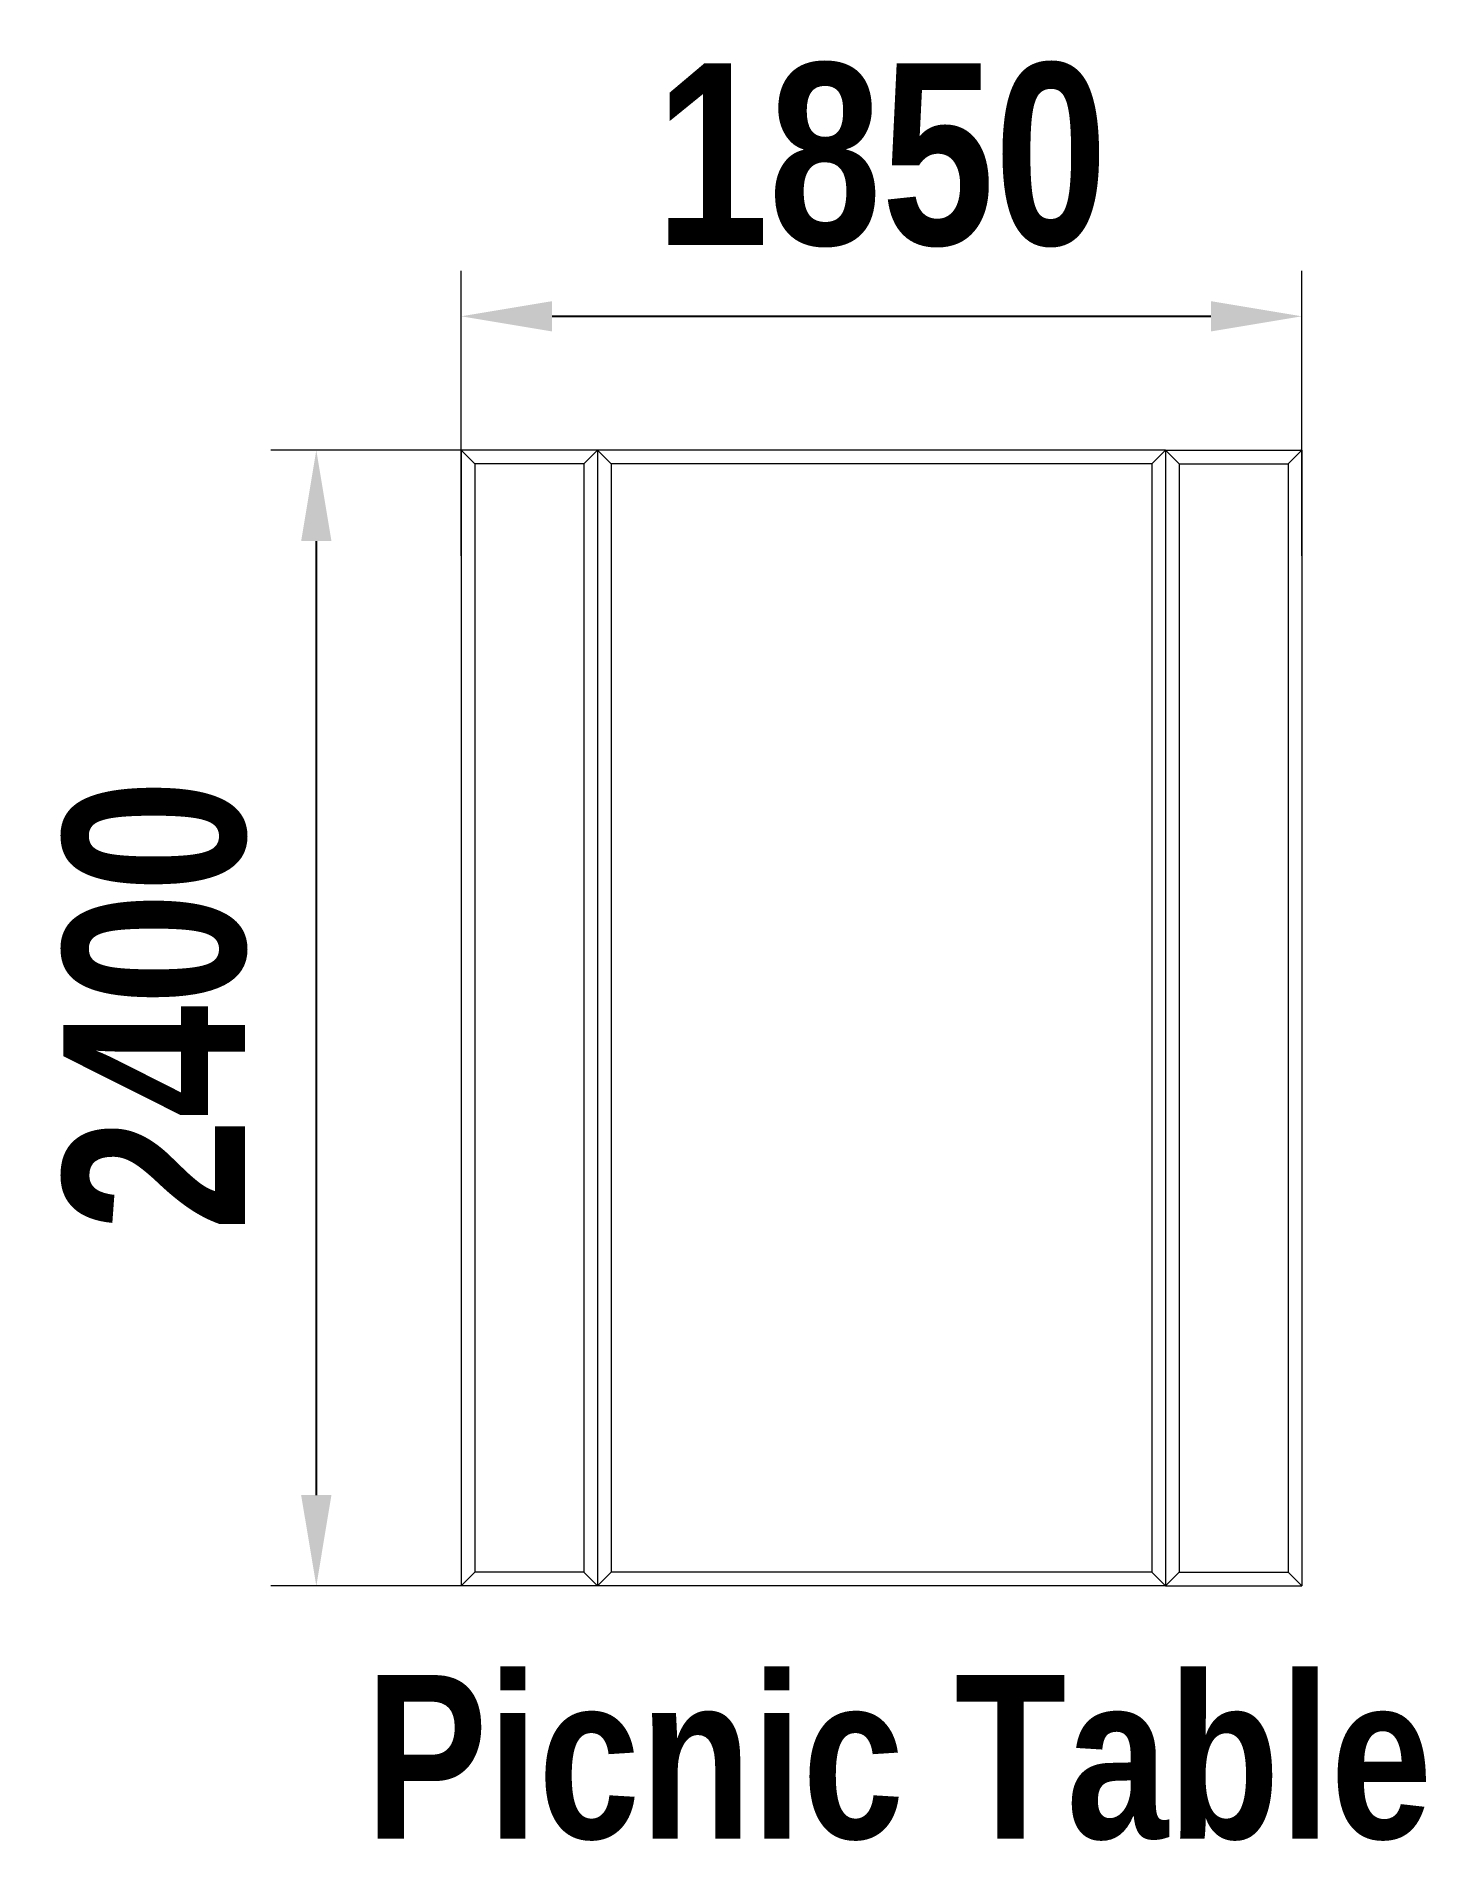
# Model space of a CAD drawing. Header units: millimetres. Extents: x 72951 to 76010, y -2499 to 1474.
import ezdxf

# ---------------------------------------------------------------- set-up
doc = ezdxf.new("R2010")
doc.units = ezdxf.units.MM
doc.layers.add('DiKom', color=7, linetype='Continuous')
doc.styles.add('style1', font='arialbd.ttf', dxfattribs={"width": 0.8})
doc.dimstyles.new('1-50', dxfattribs={"dimtxt": 600, "dimasz": 300, "dimexe": 100, "dimexo": 0, "dimgap": 300, "dimtad": 1, "dimtxsty": 'style1', "dimcen": 200, "dimclrd": 7, "dimclre": 7, "dimclrt": 7, "dimadec": 1, "dimazin": 2, "dimtfac": 1, "dimtmove": 0, "dimatfit": 2, "dimfxl": 1, "dimlwd": 25, "dimlwe": 18, "dimarcsym": 0})

# ---------------------------------------------------------------- blocks, each defined once
blk = doc.blocks.new('*D54')
at = {"layer": 'Defpoints', "color": 0, "transparency": 16777216}
for p in [(75737, 856.9), (73887, 329.8), (75737, 329.8)]:
    blk.add_point(p, dxfattribs=at)
at = {"layer": 'DiKom', "color": 7, "lineweight": 18, "transparency": 16777216}
for p, q in [((73887, 329.8), (73887, 956.9)), ((75737, 329.8), (75737, 956.9))]:
    blk.add_line(p, q, dxfattribs=at)
at = {"layer": 'DiKom', "color": 7, "lineweight": 25, "transparency": 16777216}
blk.add_line((74087, 856.9), (75537, 856.9), dxfattribs=at)
at = {"layer": 'DiKom', "color": 7, "transparency": 16777216}
for points in [[(74087, 890.2), (74087, 823.5), (73887, 856.9)], [(75537, 890.2), (75537, 823.5), (75737, 856.9)]]:
    blk.add_solid(points, dxfattribs=at)
at = {"layer": 'DiKom', "color": 7, "transparency": 16777216, "insert": (74812, 1211.2), "char_height": 400, "attachment_point": 5, "style": 'style1'}
blk.add_mtext('1850', dxfattribs=at)
blk = doc.blocks.new('*D55')
at = {"layer": 'Defpoints', "color": 0, "transparency": 16777216}
for p in [(74470.5, 562.1), (73568, -1937.9), (74470.5, -1937.9)]:
    blk.add_point(p, dxfattribs=at)
at = {"layer": 'DiKom', "color": 7, "lineweight": 18, "transparency": 16777216}
for p, q in [((74470.5, 562.1), (73468, 562.1)), ((74470.5, -1937.9), (73468, -1937.9))]:
    blk.add_line(p, q, dxfattribs=at)
at = {"layer": 'DiKom', "color": 7, "lineweight": 25, "transparency": 16777216}
blk.add_line((73568, 362.1), (73568, -1737.9), dxfattribs=at)
at = {"layer": 'DiKom', "color": 7, "transparency": 16777216}
for points in [[(73534.6, 362.1), (73601.3, 362.1), (73568, 562.1)], [(73534.6, -1737.9), (73601.3, -1737.9), (73568, -1937.9)]]:
    blk.add_solid(points, dxfattribs=at)
at = {"layer": 'DiKom', "color": 7, "transparency": 16777216, "insert": (73213.7, -659.7), "char_height": 400, "attachment_point": 5, "rotation": 90, "style": 'style1'}
blk.add_mtext('2400', dxfattribs=at)

msp = doc.modelspace()

# ---------------------------------------------------------------- linework, layer by layer
at = {"layer": 'DiKom', "color": 7, "linetype": 'Continuous', "lineweight": 15}
for p, q in [((74187.035, 562.122), (73887.035, 562.122)), ((73887.035, 562.122), (73887.035, -1937.878)), ((73917.035, 532.122), (73887.035, 562.122)), ((74157.035, 532.122), (74187.035, 562.122)), ((75437.035, 562.122), (74187.035, 562.122)), ((74187.035, 562.122), (74187.035, -1937.878)), ((74217.035, 532.122), (74187.035, 562.122)), ((74187.035, 562.122), (74187.035, -1937.878)), ((75407.035, 532.122), (75437.035, 562.122)), ((75437.035, 562.122), (75437.035, -1937.878)), ((75437.035, 562.122), (75737.035, 562.122)), ((75437.035, 562.122), (75437.035, -1937.878)), ((75467.035, 532.122), (75437.035, 562.122)), ((75707.035, 532.122), (75737.035, 562.122)), ((75737.035, 562.122), (75737.035, -1937.878)), ((74157.035, 532.122), (73917.035, 532.122)), ((73917.035, 532.122), (73917.035, -1907.878)), ((74157.035, 532.122), (74157.035, -1907.878)), ((75407.035, 532.122), (74217.035, 532.122)), ((74217.035, 532.122), (74217.035, -1907.878)), ((75407.035, 532.122), (75407.035, -1907.878)), ((75467.035, 532.122), (75707.035, 532.122)), ((75467.035, 532.122), (75467.035, -1907.878)), ((75707.035, 532.122), (75707.035, -1907.878)), ((73917.035, -1907.878), (73887.035, -1937.878)), ((74187.035, -1937.878), (73887.035, -1937.878)), ((74157.035, -1907.878), (73917.035, -1907.878)), ((74157.035, -1907.878), (74187.035, -1937.878)), ((74217.035, -1907.878), (74187.035, -1937.878)), ((75437.035, -1937.878), (74187.035, -1937.878)), ((75407.035, -1907.878), (74217.035, -1907.878)), ((75407.035, -1907.878), (75437.035, -1937.878)), ((75467.035, -1907.878), (75437.035, -1937.878)), ((75437.035, -1937.878), (75737.035, -1937.878)), ((75467.035, -1907.878), (75707.035, -1907.878)), ((75707.035, -1907.878), (75737.035, -1937.878))]:
    msp.add_line(p, q, dxfattribs=at)
for centre, start, end in [((73890.035, 559.122), 90, 180), ((74190.035, 559.122), 90, 180), ((75734.035, 559.122), 0, 90)]:
    msp.add_arc(centre, 3, start, end, dxfattribs=at)

# ---------------------------------------------------------------- texts
at = {"layer": 'DiKom', "insert": (73676.406, -2134.025), "char_height": 360, "width": 3455.0634, "attachment_point": 1, "style": 'style1'}
msp.add_mtext('Picnic Table', dxfattribs=at)

# ---------------------------------------------------------------- dimensions: what is measured, and where the dimension line sits
at = {"layer": 'DiKom'}
dim = msp.add_linear_dim(base=(75737.035, 856.856), p1=(73887.035, 329.848), p2=(75737.035, 329.848), dimstyle='1-50', override={"dimtxt": 400, "dimasz": 200, "dimgap": 150}, dxfattribs=at)
dim.commit()
dim.dimension.update_dxf_attribs({"geometry": '*D54', "text_midpoint": (74812.035, 856.856), "dimtype": 160})
dim = msp.add_linear_dim(base=(73567.952, -1937.878), p1=(74470.537, 562.122), p2=(74470.537, -1937.878), angle=90, text='2400', dimstyle='1-50', override={"dimtxt": 400, "dimasz": 200, "dimgap": 150}, dxfattribs=at)
dim.commit()
dim.dimension.update_dxf_attribs({"geometry": '*D55', "text_midpoint": (73567.952, -659.697), "dimtype": 160})

doc.saveas('drawing.dxf')
